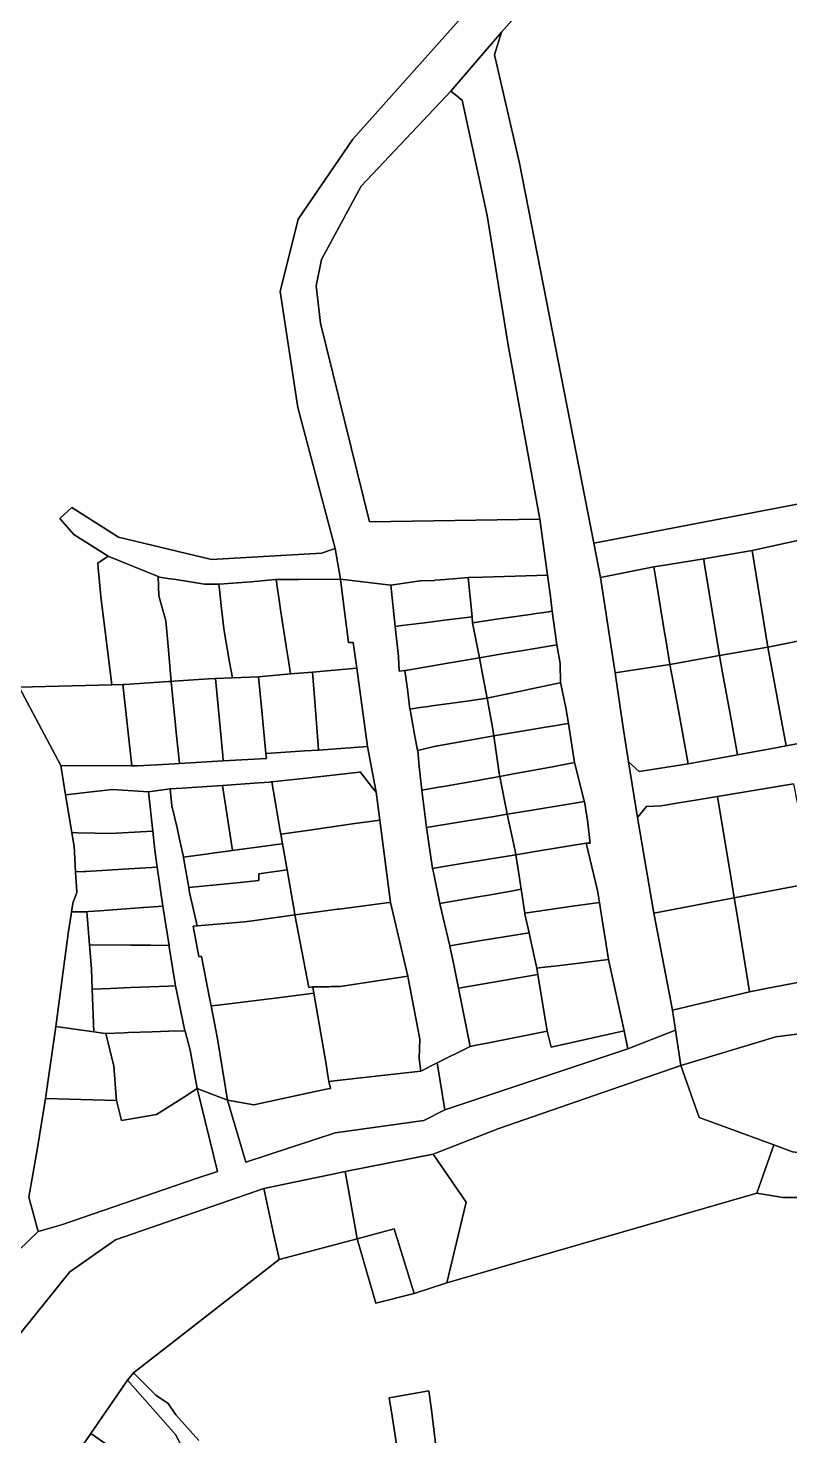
# Model space of a CAD drawing. Header units: inches. Extents: x 469449 to 472390, y 1000542 to 1004361.
# Drawn here: x 471324.5 to 471516.5, y 1002045.3 to 1002400 of the extents above; entities that cross this region are included whole.
import ezdxf

# ---------------------------------------------------------------- set-up
doc = ezdxf.new("R2010")
doc.units = ezdxf.units.IN
doc.header["$MEASUREMENT"] = 0
doc.layers.add('Gulele_10_07_New_Parcel', color=7, linetype='Continuous')

msp = doc.modelspace()

# ---------------------------------------------------------------- linework, layer by layer
at = {"layer": 'Gulele_10_07_New_Parcel'}
for points in [[(471470.3, 1002429.02), (471443.86, 1002399.02), (471431.09, 1002384.14), (471408.46, 1002360.19), (471398.47, 1002341.79), (471397.14, 1002335.12), (471398.25, 1002325.72), (471410.57, 1002275.67), (471453.5, 1002276.35), (471455.49, 1002262.22), (471439.13, 1002261.72), (471435.43, 1002261.61), (471431.7, 1002261.3), (471428.5, 1002261.03), (471427.05, 1002260.91), (471426.95, 1002260.9), (471423.51, 1002260.76), (471423.38, 1002260.74), (471416, 1002259.7), (471403.29, 1002261.23), (471401.91, 1002268.9), (471392.54, 1002304.44), (471388.1, 1002333.67), (471392.62, 1002351.92), (471406.35, 1002372.11), (471435.84, 1002405.07)], [(471543.89, 1002284.95), (471467.16, 1002270.24), (471448.36, 1002366.02), (471442.13, 1002393.35), (471443.86, 1002399.02), (471470.3, 1002429.02)], [(471435.84, 1002405.07), (471406.35, 1002372.11), (471392.62, 1002351.92), (471388.1, 1002333.67), (471392.54, 1002304.44), (471401.91, 1002268.9), (471398.52, 1002267.77), (471370.75, 1002266.16), (471347.33, 1002271.81), (471335.55, 1002279.24), (471332.48, 1002276.49), (471336.03, 1002272.46), (471344.68, 1002266.99), (471342.06, 1002265.21), (471342.17, 1002264.04), (471342.83, 1002256.79), (471345.66, 1002234.6), (471322.23, 1002233.95)], [(471322.23, 1002233.95), (471332.8, 1002214.27), (471333.97, 1002206.85), (471335.56, 1002197.33), (471336.08, 1002194.22), (471336.11, 1002194.03), (471336.48, 1002187.42), (471336.77, 1002182.42), (471336.78, 1002182.27), (471336.43, 1002181.32), (471335.81, 1002179.6), (471335.8, 1002179.49), (471335.48, 1002177.4), (471335.38, 1002176.69), (471334.64, 1002171.87), (471331.52, 1002148.47), (471328.94, 1002130.37), (471326.91, 1002117.88), (471324.69, 1002105.43), (471327.06, 1002096.84), (471314.28, 1002084.52)], [(471517.5, 1002209.62), (471498.29, 1002206.44), (471493.25, 1002205.61), (471489.1, 1002204.92), (471484.12, 1002204.1), (471480.38, 1002203.93), (471478.11, 1002201.17), (471475.86, 1002215.17), (471478.59, 1002212.7), (471481.8, 1002213.21), (471490.93, 1002214.65), (471499.2, 1002216.18), (471503.39, 1002216.95), (471512.06, 1002218.54), (471515.59, 1002219.19), (471523.61, 1002220.67)], [(471533.38, 1002148.51), (471512.98, 1002145.86), (471489.08, 1002138.68), (471487.74, 1002147.59), (471486.99, 1002152.6), (471506.41, 1002157.25), (471510.96, 1002158.11), (471526.56, 1002161.08)], [(471314.28, 1002084.52), (471327.06, 1002096.84), (471332.98, 1002098.47), (471366.88, 1002110.17), (471372.28, 1002111.95), (471367.11, 1002132.81), (471374.76, 1002129.93), (471379.4, 1002114.28), (471401.91, 1002121.67), (471424.26, 1002124.78), (471429.59, 1002127.45), (471475.74, 1002142.81), (471487.74, 1002147.59), (471489.08, 1002138.68), (471443.15, 1002122.81), (471426.61, 1002116.26), (471404.41, 1002111.92), (471400.5, 1002111.12), (471383.93, 1002107.68), (471346.54, 1002094.73), (471335, 1002086.65), (471314.24, 1002060.88)], [(471314.24, 1002060.88), (471335, 1002086.65), (471346.54, 1002094.73), (471383.93, 1002107.68), (471386.49, 1002095.93), (471387.63, 1002090.68), (471387.83, 1002089.78), (471351.1, 1002061.16), (471349.56, 1002059.34), (471340.34, 1002045.87), (471337.41, 1002041.6)], [(471367.54, 1002044.14), (471361.77, 1002050.59), (471359.85, 1002053.47), (471356.68, 1002055.59), (471351.1, 1002061.16), (471387.83, 1002089.78), (471407.51, 1002094.96), (471412.18, 1002078.74), (471421.8, 1002081.19), (471430.09, 1002083.85), (471508.26, 1002106.46), (471514.81, 1002105.42), (471537.34, 1002105.4), (471538.38, 1002095.58), (471540.5, 1002085.12), (471542.17, 1002085.24), (471542.36, 1002081.91), (471542.86, 1002073.39), (471543.06, 1002069.93), (471545.63, 1002062.21), (471547.36, 1002047.1), (471548.51, 1002037)], [(471365.63, 1002038.01), (471361.68, 1002045.68), (471349.56, 1002059.34), (471351.1, 1002061.16), (471356.68, 1002055.59), (471359.85, 1002053.47), (471361.77, 1002050.59), (471367.54, 1002044.14)], [(471415.58, 1002054.92), (471416.3, 1002050.26), (471417.74, 1002040.93), (471418.25, 1002037.6), (471422.34, 1002037.98), (471427.83, 1002038.49), (471426.17, 1002051.9), (471425.58, 1002056.69), (471415.58, 1002054.92)]]:
    msp.add_lwpolyline(points, dxfattribs=at)
for points in [[(471442.13, 1002393.35), (471448.36, 1002366.02), (471467.16, 1002270.24), (471468.85, 1002261.62), (471471.74, 1002242.45), (471472.48, 1002237.58), (471474.48, 1002224.33), (471475.86, 1002215.17), (471478.11, 1002201.17), (471482.28, 1002177.03), (471486.99, 1002152.6), (471487.74, 1002147.59), (471475.74, 1002142.81), (471474.74, 1002147.37), (471470.8, 1002165.33), (471470.22, 1002169.01), (471470.21, 1002169.12), (471469.22, 1002175.38), (471468.53, 1002179.75), (471468.06, 1002182.76), (471465.21, 1002194.65), (471466.17, 1002194.64), (471465.64, 1002199.68), (471465.62, 1002199.86), (471464.76, 1002205.21), (471464.73, 1002205.36), (471462.22, 1002214.96), (471460.72, 1002224.85), (471460.2, 1002228.23), (471460.19, 1002228.34), (471458.78, 1002234.81), (471458.77, 1002235.06), (471458.62, 1002239.82), (471458.6, 1002240.48), (471457.82, 1002244.64), (471456.64, 1002253.12), (471456.17, 1002256.83), (471455.49, 1002262.22), (471453.5, 1002276.35), (471445.51, 1002320.16), (471440.26, 1002352.84), (471433.9, 1002381.92), (471431.09, 1002384.14), (471443.86, 1002399.02)], [(471397.14, 1002335.12), (471398.47, 1002341.79), (471408.46, 1002360.19), (471431.09, 1002384.14), (471433.9, 1002381.92), (471440.26, 1002352.84), (471445.51, 1002320.16), (471453.5, 1002276.35), (471410.57, 1002275.67), (471398.25, 1002325.72)], [(471584.53, 1002279.78), (471575.26, 1002280.13), (471573.98, 1002280.18), (471556.25, 1002277.65), (471543.31, 1002275.41), (471531.59, 1002273.29), (471519.63, 1002271.22), (471507.04, 1002268.39), (471494.82, 1002266.3), (471486.03, 1002264.93), (471482.25, 1002264.33), (471468.85, 1002261.62), (471467.16, 1002270.24), (471543.89, 1002284.95), (471569.87, 1002287.71), (471584.58, 1002288.17)], [(471401.91, 1002268.9), (471403.29, 1002261.23), (471392.67, 1002261.15), (471387.02, 1002261.11), (471386.78, 1002261.11), (471380.71, 1002260.52), (471372.72, 1002259.93), (471372.61, 1002259.93), (471369.09, 1002259.93), (471368.99, 1002259.94), (471361.77, 1002261.09), (471359.76, 1002261.4), (471357.62, 1002261.74), (471357.29, 1002261.88), (471344.84, 1002266.92), (471344.68, 1002266.99), (471336.03, 1002272.46), (471332.48, 1002276.49), (471335.55, 1002279.24), (471347.33, 1002271.81), (471370.75, 1002266.16), (471398.52, 1002267.77)], [(471523.9, 1002246.64), (471511.01, 1002244.09), (471507.04, 1002268.39), (471519.63, 1002271.22)], [(471348.42, 1002234.68), (471345.66, 1002234.6), (471342.83, 1002256.79), (471342.17, 1002264.04), (471342.06, 1002265.21), (471344.68, 1002266.99), (471344.84, 1002266.92), (471357.29, 1002261.88), (471357.48, 1002257.03), (471359.26, 1002250.73), (471359.82, 1002244.33), (471360.59, 1002235.45), (471359.93, 1002235.41), (471348.93, 1002234.69), (471348.64, 1002234.68)], [(471498.78, 1002242), (471486.32, 1002239.67), (471485.19, 1002246.52), (471484.98, 1002247.78), (471482.84, 1002260.74), (471482.25, 1002264.33), (471486.03, 1002264.93), (471494.82, 1002266.3), (471494.97, 1002265.37)], [(471511.01, 1002244.09), (471498.78, 1002242), (471494.97, 1002265.37), (471494.82, 1002266.3), (471507.04, 1002268.39)], [(471368.99, 1002259.94), (471369.09, 1002259.93), (471372.61, 1002259.93), (471372.85, 1002257.81), (471372.86, 1002257.71), (471373.39, 1002253.07), (471373.89, 1002248.75), (471374.01, 1002247.65), (471375.31, 1002240.3), (471376.01, 1002236.35), (471371.8, 1002236.18), (471371.65, 1002236.17), (471369.96, 1002236.06), (471364.92, 1002235.73), (471361.26, 1002235.49), (471360.59, 1002235.45), (471359.82, 1002244.33), (471359.26, 1002250.73), (471357.48, 1002257.03), (471357.29, 1002261.88), (471357.62, 1002261.74), (471359.76, 1002261.4), (471361.77, 1002261.09)], [(471442.6, 1002251.09), (471436.58, 1002250.23), (471436.43, 1002251.72), (471435.43, 1002261.61), (471439.13, 1002261.72), (471455.49, 1002262.22), (471456.17, 1002256.83), (471456.64, 1002253.12), (471455.18, 1002252.9), (471452.59, 1002252.53), (471451.09, 1002252.32), (471445.58, 1002251.52)], [(471474.14, 1002237.83), (471472.48, 1002237.58), (471471.74, 1002242.45), (471468.85, 1002261.62), (471482.25, 1002264.33), (471482.84, 1002260.74), (471484.98, 1002247.78), (471485.19, 1002246.52), (471486.32, 1002239.67)], [(471382.6, 1002236.62), (471376.01, 1002236.35), (471375.31, 1002240.3), (471374.01, 1002247.65), (471373.89, 1002248.75), (471373.39, 1002253.07), (471372.86, 1002257.71), (471372.85, 1002257.81), (471372.61, 1002259.93), (471372.72, 1002259.93), (471380.71, 1002260.52), (471386.78, 1002261.11), (471387.02, 1002261.11), (471387.99, 1002254.76), (471388.1, 1002254.03), (471389.68, 1002243.7), (471390.06, 1002241.2), (471390.66, 1002237.31)], [(471396.23, 1002237.79), (471390.66, 1002237.31), (471390.06, 1002241.2), (471389.68, 1002243.7), (471388.1, 1002254.03), (471387.99, 1002254.76), (471387.02, 1002261.11), (471392.67, 1002261.15), (471403.29, 1002261.23), (471403.71, 1002257.78), (471404.77, 1002249.19), (471405.25, 1002245.27), (471406.5, 1002245.26), (471407.4, 1002238.75)], [(471416, 1002259.7), (471417.08, 1002249.31), (471417.86, 1002241.74), (471417.88, 1002241.52), (471418.07, 1002238.04), (471419.51, 1002238.15), (471420.13, 1002233.48), (471420.78, 1002228.47), (471420.81, 1002228.3), (471421.86, 1002222.59), (471422.71, 1002218), (471422.73, 1002217.9), (471423.13, 1002213.95), (471423.74, 1002208.02), (471424.99, 1002198.62), (471426.48, 1002188.3), (471426.77, 1002186.92), (471428.35, 1002179.44), (471428.51, 1002178.66), (471428.57, 1002178.4), (471429.09, 1002176.19), (471430.84, 1002168.83), (471430.86, 1002168.73), (471431.9, 1002163.6), (471433.01, 1002158.15), (471436, 1002143.46), (471427.66, 1002139.32), (471423.51, 1002137.25), (471423.06, 1002140.44), (471423.28, 1002145.24), (471420.32, 1002160.64), (471420.21, 1002161.12), (471415.88, 1002179.75), (471413.17, 1002200.5), (471412.67, 1002204.36), (471412.26, 1002207.51), (471410.1, 1002219), (471407.9, 1002235.1), (471407.4, 1002238.75), (471406.5, 1002245.26), (471405.25, 1002245.27), (471404.77, 1002249.19), (471403.71, 1002257.78), (471403.29, 1002261.23)], [(471418.71, 1002249.51), (471417.08, 1002249.31), (471416, 1002259.7), (471423.38, 1002260.74), (471423.51, 1002260.76), (471426.95, 1002260.9), (471427.05, 1002260.91), (471428.5, 1002261.03), (471431.7, 1002261.3), (471435.43, 1002261.61), (471436.43, 1002251.72), (471435.09, 1002251.55), (471430.14, 1002250.93), (471424.42, 1002250.22)], [(471419.51, 1002238.15), (471418.07, 1002238.04), (471417.88, 1002241.52), (471417.86, 1002241.74), (471417.08, 1002249.31), (471418.71, 1002249.51), (471424.42, 1002250.22), (471430.14, 1002250.93), (471435.09, 1002251.55), (471436.43, 1002251.72), (471436.58, 1002250.23), (471438.32, 1002241.41), (471433.32, 1002240.55), (471430.32, 1002240.02), (471420.64, 1002238.35)], [(471444.54, 1002242.44), (471438.32, 1002241.41), (471436.58, 1002250.23), (471442.6, 1002251.09), (471445.58, 1002251.52), (471451.09, 1002252.32), (471452.59, 1002252.53), (471455.18, 1002252.9), (471456.64, 1002253.12), (471457.82, 1002244.64), (471449.3, 1002243.23)], [(471441.3, 1002231.43), (471440.21, 1002231.2), (471439.41, 1002235.51), (471438.32, 1002241.41), (471444.54, 1002242.44), (471449.3, 1002243.23), (471457.82, 1002244.64), (471458.6, 1002240.48), (471458.62, 1002239.82), (471458.77, 1002235.06), (471457.83, 1002234.87), (471451.02, 1002233.45), (471448.76, 1002232.98)], [(471523.61, 1002220.67), (471515.59, 1002219.19), (471514.19, 1002226.81), (471511.93, 1002239.08), (471511.01, 1002244.09), (471523.9, 1002246.64), (471527.29, 1002228.22), (471528.51, 1002221.57)], [(471423.25, 1002228.82), (471420.78, 1002228.47), (471420.13, 1002233.48), (471419.51, 1002238.15), (471420.64, 1002238.35), (471430.32, 1002240.02), (471433.32, 1002240.55), (471438.32, 1002241.41), (471439.41, 1002235.51), (471440.21, 1002231.2), (471435.1, 1002230.49), (471425.73, 1002229.17), (471425.48, 1002229.13)], [(471499.2, 1002216.18), (471490.93, 1002214.65), (471488.29, 1002228.99), (471487.12, 1002235.32), (471486.32, 1002239.67), (471498.78, 1002242), (471499.59, 1002237.62), (471501.91, 1002225.01), (471502.09, 1002224.02), (471503.39, 1002216.95)], [(471512.06, 1002218.54), (471503.39, 1002216.95), (471502.09, 1002224.02), (471501.91, 1002225.01), (471499.59, 1002237.62), (471498.78, 1002242), (471511.01, 1002244.09), (471511.93, 1002239.08), (471514.19, 1002226.81), (471515.59, 1002219.19)], [(471388.19, 1002217.48), (471384.49, 1002217.23), (471383.44, 1002228.06), (471382.6, 1002236.62), (471390.66, 1002237.31), (471396.23, 1002237.79), (471396.78, 1002230.4), (471396.86, 1002229.3), (471397.6, 1002219.4), (471397.69, 1002218.14), (471394.3, 1002217.91)], [(471410.1, 1002219), (471397.69, 1002218.14), (471397.6, 1002219.4), (471396.86, 1002229.3), (471396.78, 1002230.4), (471396.23, 1002237.79), (471407.4, 1002238.75), (471407.9, 1002235.1)], [(471481.8, 1002213.21), (471478.59, 1002212.7), (471475.86, 1002215.17), (471474.48, 1002224.33), (471472.48, 1002237.58), (471474.14, 1002237.83), (471486.32, 1002239.67), (471487.12, 1002235.32), (471488.29, 1002228.99), (471490.93, 1002214.65)], [(471348.42, 1002234.68), (471350.63, 1002214.14), (471332.8, 1002214.27), (471322.23, 1002233.95), (471345.66, 1002234.6)], [(471356.95, 1002214.41), (471352.12, 1002214.12), (471350.63, 1002214.14), (471348.42, 1002234.68), (471348.64, 1002234.68), (471348.93, 1002234.69), (471359.93, 1002235.41), (471360.59, 1002235.45), (471361.29, 1002228.49), (471361.6, 1002225.37), (471361.88, 1002222.52), (471362.58, 1002215.57), (471362.66, 1002214.74), (471361.39, 1002214.66)], [(471373.73, 1002215.38), (471362.66, 1002214.74), (471362.58, 1002215.57), (471361.88, 1002222.52), (471361.6, 1002225.37), (471361.29, 1002228.49), (471360.59, 1002235.45), (471361.26, 1002235.49), (471364.92, 1002235.73), (471369.96, 1002236.06), (471371.65, 1002236.17), (471371.8, 1002236.18), (471373.6, 1002216.73)], [(471384.62, 1002216.03), (471373.73, 1002215.38), (471373.6, 1002216.73), (471371.8, 1002236.18), (471376.01, 1002236.35), (471382.6, 1002236.62), (471383.44, 1002228.06), (471384.49, 1002217.23)], [(471450.5, 1002223.13), (471441.89, 1002221.68), (471441.64, 1002223.42), (471440.21, 1002231.2), (471441.3, 1002231.43), (471448.76, 1002232.98), (471451.02, 1002233.45), (471457.83, 1002234.87), (471458.77, 1002235.06), (471458.78, 1002234.81), (471460.19, 1002228.34), (471460.2, 1002228.23), (471460.72, 1002224.85), (471458.6, 1002224.49), (471457.22, 1002224.26), (471455.48, 1002223.97)], [(471427.62, 1002219.19), (471422.71, 1002218), (471421.86, 1002222.59), (471420.81, 1002228.3), (471420.78, 1002228.47), (471423.25, 1002228.82), (471425.48, 1002229.13), (471425.73, 1002229.17), (471435.1, 1002230.49), (471440.21, 1002231.2), (471441.64, 1002223.42), (471441.89, 1002221.68), (471437.75, 1002220.96), (471427.84, 1002219.24)], [(471446.91, 1002212.11), (471443.4, 1002211.46), (471443.27, 1002212.11), (471443.23, 1002212.35), (471441.89, 1002221.68), (471450.5, 1002223.13), (471455.48, 1002223.97), (471457.22, 1002224.26), (471458.6, 1002224.49), (471460.72, 1002224.85), (471462.22, 1002214.96), (471456.68, 1002213.93)], [(471428.45, 1002208.84), (471423.74, 1002208.02), (471423.13, 1002213.95), (471422.73, 1002217.9), (471422.71, 1002218), (471427.62, 1002219.19), (471427.84, 1002219.24), (471437.75, 1002220.96), (471441.89, 1002221.68), (471443.23, 1002212.35), (471443.27, 1002212.11), (471443.4, 1002211.46), (471439.56, 1002210.78), (471437.86, 1002210.49), (471429.24, 1002208.98)], [(471412.26, 1002207.51), (471411.37, 1002208.62), (471408.19, 1002212.62), (471408.03, 1002212.6), (471394.6, 1002211.09), (471392.26, 1002210.83), (471389.1, 1002210.48), (471385.96, 1002210.13), (471385.74, 1002210.1), (471385.46, 1002210.08), (471382.66, 1002209.89), (471373.51, 1002209.24), (471365.79, 1002208.71), (471363.32, 1002208.53), (471360.35, 1002208.33), (471354.83, 1002207.59), (471351.04, 1002207.84), (471345.83, 1002208.18), (471339.77, 1002207.5), (471336.93, 1002207.18), (471333.97, 1002206.85), (471332.8, 1002214.27), (471350.63, 1002214.14), (471352.12, 1002214.12), (471356.95, 1002214.41), (471361.39, 1002214.66), (471362.66, 1002214.74), (471373.73, 1002215.38), (471384.62, 1002216.03), (471384.49, 1002217.23), (471388.19, 1002217.48), (471394.3, 1002217.91), (471397.69, 1002218.14), (471410.1, 1002219)], [(471394.32, 1002197.79), (471388.23, 1002196.91), (471388.02, 1002198.16), (471387.05, 1002203.76), (471386.39, 1002207.65), (471385.96, 1002210.13), (471389.1, 1002210.48), (471392.26, 1002210.83), (471394.6, 1002211.09), (471408.03, 1002212.6), (471408.19, 1002212.62), (471411.37, 1002208.62), (471412.26, 1002207.51), (471412.67, 1002204.36), (471413.17, 1002200.5), (471406.33, 1002199.52)], [(471451.11, 1002202.93), (471445.31, 1002201.96), (471445.12, 1002202.9), (471444.87, 1002204.15), (471443.84, 1002209.28), (471443.4, 1002211.46), (471446.91, 1002212.11), (471456.68, 1002213.93), (471462.22, 1002214.96), (471464.73, 1002205.36), (471464.76, 1002205.21), (471461.22, 1002204.62)], [(471369.36, 1002191.91), (471363.68, 1002191.13), (471363.6, 1002191.59), (471362.72, 1002195.65), (471362.11, 1002198.52), (471360.72, 1002204.12), (471360.35, 1002208.33), (471363.32, 1002208.53), (471365.79, 1002208.71), (471373.51, 1002209.24), (471376.07, 1002192.82), (471375.41, 1002192.73), (471375.29, 1002192.72), (471374.84, 1002192.65), (471371.59, 1002192.21)], [(471376.58, 1002192.89), (471376.07, 1002192.82), (471373.51, 1002209.24), (471382.66, 1002209.89), (471385.46, 1002210.08), (471385.74, 1002210.1), (471385.96, 1002210.13), (471386.39, 1002207.65), (471387.05, 1002203.76), (471388.02, 1002198.16), (471388.23, 1002196.91), (471388.65, 1002194.53), (471387.16, 1002194.33), (471384.16, 1002193.92)], [(471432.62, 1002199.88), (471424.99, 1002198.62), (471423.74, 1002208.02), (471428.45, 1002208.84), (471429.24, 1002208.98), (471437.86, 1002210.49), (471439.56, 1002210.78), (471443.4, 1002211.46), (471443.84, 1002209.28), (471444.87, 1002204.15), (471445.12, 1002202.9), (471445.31, 1002201.96), (471442.02, 1002201.42)], [(471519.35, 1002200.22), (471521.27, 1002190.47), (471522.41, 1002184.66), (471502.51, 1002180.87), (471501.72, 1002185.66), (471498.29, 1002206.44), (471517.5, 1002209.62)], [(471355.96, 1002197.7), (471345.18, 1002197.14), (471341.41, 1002197.21), (471337, 1002197.3), (471335.56, 1002197.33), (471333.97, 1002206.85), (471336.93, 1002207.18), (471339.77, 1002207.5), (471345.83, 1002208.18), (471351.04, 1002207.84), (471354.83, 1002207.59)], [(471362.11, 1002198.52), (471362.72, 1002195.65), (471363.6, 1002191.59), (471363.68, 1002191.13), (471363.96, 1002189.51), (471365.01, 1002183.48), (471365.23, 1002182.22), (471367.11, 1002173.87), (471366.11, 1002173.75), (471367.59, 1002166.08), (471368.26, 1002166.12), (471370.28, 1002155.71), (471370.67, 1002153.65), (471372.29, 1002145.34), (471374.76, 1002129.93), (471367.11, 1002132.81), (471365.48, 1002142), (471365.44, 1002142.18), (471364.08, 1002147.29), (471364.05, 1002147.41), (471361.67, 1002158.72), (471361.56, 1002159.23), (471360.92, 1002163.38), (471360.12, 1002168.52), (471360.06, 1002168.91), (471358.51, 1002178.82), (471357.79, 1002183.45), (471357.71, 1002184.02), (471357.09, 1002188.6), (471356.5, 1002192.9), (471355.96, 1002197.7), (471354.83, 1002207.59), (471360.35, 1002208.33), (471360.72, 1002204.12)], [(471465.64, 1002199.68), (471466.17, 1002194.64), (471465.21, 1002194.65), (471453.31, 1002192.7), (471447.46, 1002191.75), (471447.3, 1002192.78), (471445.31, 1002201.96), (471451.11, 1002202.93), (471461.22, 1002204.62), (471464.76, 1002205.21), (471465.62, 1002199.86)], [(471502.51, 1002180.87), (471482.28, 1002177.03), (471478.11, 1002201.17), (471480.38, 1002203.93), (471484.12, 1002204.1), (471489.1, 1002204.92), (471493.25, 1002205.61), (471498.29, 1002206.44), (471501.72, 1002185.66)], [(471429.31, 1002188.76), (471426.48, 1002188.3), (471424.99, 1002198.62), (471432.62, 1002199.88), (471442.02, 1002201.42), (471445.31, 1002201.96), (471447.3, 1002192.78), (471447.46, 1002191.75), (471433.88, 1002189.51)], [(471397.66, 1002177.38), (471391.8, 1002176.62), (471391.58, 1002177.76), (471389.8, 1002187.94), (471388.65, 1002194.53), (471388.23, 1002196.91), (471394.32, 1002197.79), (471406.33, 1002199.52), (471413.17, 1002200.5), (471415.88, 1002179.75), (471414.85, 1002179.61), (471402.9, 1002178.06), (471402.53, 1002178.01)], [(471355.96, 1002197.7), (471356.5, 1002192.9), (471357.09, 1002188.6), (471348.48, 1002188.11), (471339.04, 1002187.57), (471338.68, 1002187.55), (471336.48, 1002187.42), (471336.11, 1002194.03), (471336.08, 1002194.22), (471335.56, 1002197.33), (471337, 1002197.3), (471341.41, 1002197.21), (471345.18, 1002197.14)], [(471375.37, 1002184.52), (471365.01, 1002183.48), (471363.96, 1002189.51), (471363.68, 1002191.13), (471369.36, 1002191.91), (471371.59, 1002192.21), (471374.84, 1002192.65), (471375.29, 1002192.72), (471375.41, 1002192.73), (471376.07, 1002192.82), (471376.58, 1002192.89), (471384.16, 1002193.92), (471387.16, 1002194.33), (471388.65, 1002194.53), (471389.8, 1002187.94), (471382.68, 1002186.93), (471382.72, 1002185.26), (471378.02, 1002184.79)], [(471461.73, 1002178.76), (471449.74, 1002177.01), (471448.81, 1002183.04), (471448.28, 1002186.42), (471447.46, 1002191.75), (471453.31, 1002192.7), (471465.21, 1002194.65), (471468.06, 1002182.76), (471468.53, 1002179.75)], [(471437.45, 1002181.04), (471428.35, 1002179.44), (471426.77, 1002186.92), (471426.48, 1002188.3), (471429.31, 1002188.76), (471433.88, 1002189.51), (471447.46, 1002191.75), (471448.28, 1002186.42), (471448.81, 1002183.04), (471446.27, 1002182.59), (471440.56, 1002181.59)], [(471339.72, 1002177.41), (471339.3, 1002177.38), (471335.48, 1002177.4), (471335.8, 1002179.49), (471335.81, 1002179.6), (471336.43, 1002181.32), (471336.78, 1002182.27), (471336.77, 1002182.42), (471336.48, 1002187.42), (471338.68, 1002187.55), (471339.04, 1002187.57), (471348.48, 1002188.11), (471357.09, 1002188.6), (471357.71, 1002184.02), (471357.79, 1002183.45), (471358.51, 1002178.82), (471353.82, 1002178.47), (471353.42, 1002178.44), (471352.51, 1002178.37), (471349.12, 1002178.11), (471342.57, 1002177.62)], [(471379.06, 1002174.84), (471367.11, 1002173.87), (471365.23, 1002182.22), (471365.01, 1002183.48), (471375.37, 1002184.52), (471378.02, 1002184.79), (471382.72, 1002185.26), (471382.68, 1002186.93), (471389.8, 1002187.94), (471391.58, 1002177.76), (471391.8, 1002176.62), (471381.12, 1002175.13)], [(471510.96, 1002158.11), (471506.41, 1002157.25), (471505.64, 1002161.93), (471503.23, 1002176.52), (471502.51, 1002180.87), (471522.41, 1002184.66), (471523.22, 1002180.03), (471523.98, 1002175.76), (471526.56, 1002161.08)], [(471437.73, 1002169.96), (471430.84, 1002168.83), (471429.09, 1002176.19), (471428.57, 1002178.4), (471428.51, 1002178.66), (471428.35, 1002179.44), (471437.45, 1002181.04), (471440.56, 1002181.59), (471446.27, 1002182.59), (471448.81, 1002183.04), (471449.74, 1002177.01), (471449.77, 1002176.82), (471450.8, 1002172.11)], [(471503.23, 1002176.52), (471505.64, 1002161.93), (471506.41, 1002157.25), (471486.99, 1002152.6), (471482.28, 1002177.03), (471502.51, 1002180.87)], [(471339.3, 1002177.38), (471339.98, 1002169.08), (471340.06, 1002168.12), (471340.48, 1002162.94), (471340.67, 1002157.89), (471341.06, 1002147.15), (471331.52, 1002148.47), (471334.64, 1002171.87), (471335.38, 1002176.69), (471335.48, 1002177.4)], [(471358.51, 1002178.82), (471360.06, 1002168.91), (471355.39, 1002168.95), (471352.57, 1002168.97), (471350.39, 1002168.99), (471339.98, 1002169.08), (471339.3, 1002177.38), (471339.72, 1002177.41), (471342.57, 1002177.62), (471349.12, 1002178.11), (471352.51, 1002178.37), (471353.42, 1002178.44), (471353.82, 1002178.47)], [(471396.28, 1002158.43), (471395.28, 1002158.32), (471391.8, 1002176.62), (471397.66, 1002177.38), (471402.53, 1002178.01), (471402.9, 1002178.06), (471414.85, 1002179.61), (471415.88, 1002179.75), (471420.21, 1002161.12), (471403.22, 1002158.57), (471401.01, 1002158.53), (471400.35, 1002158.51)], [(471453.98, 1002163.3), (471452.74, 1002163.15), (471451.18, 1002170.36), (471450.8, 1002172.11), (471449.77, 1002176.82), (471449.74, 1002177.01), (471461.73, 1002178.76), (471468.53, 1002179.75), (471469.22, 1002175.38), (471470.21, 1002169.12), (471470.22, 1002169.01), (471470.8, 1002165.33), (471465.46, 1002164.68), (471458, 1002163.78)], [(471391.8, 1002176.62), (471395.28, 1002158.32), (471396.28, 1002158.43), (471396.55, 1002156.84), (471388.11, 1002155.8), (471372.42, 1002153.86), (471370.67, 1002153.65), (471370.28, 1002155.71), (471368.26, 1002166.12), (471367.59, 1002166.08), (471366.11, 1002173.75), (471367.11, 1002173.87), (471379.06, 1002174.84), (471381.12, 1002175.13)], [(471436.5, 1002158.74), (471433.01, 1002158.15), (471431.9, 1002163.6), (471430.86, 1002168.73), (471430.84, 1002168.83), (471437.73, 1002169.96), (471450.8, 1002172.11), (471451.18, 1002170.36), (471452.74, 1002163.15), (471453.01, 1002161.54)], [(471345.33, 1002158.07), (471340.67, 1002157.89), (471340.48, 1002162.94), (471340.06, 1002168.12), (471339.98, 1002169.08), (471350.39, 1002168.99), (471352.57, 1002168.97), (471355.39, 1002168.95), (471360.06, 1002168.91), (471360.12, 1002168.52), (471360.92, 1002163.38), (471361.56, 1002159.23), (471361.67, 1002158.72), (471359.9, 1002158.65), (471352.87, 1002158.37), (471350.35, 1002158.27)], [(471474.74, 1002147.37), (471456.35, 1002143.26), (471455.39, 1002147.28), (471453.01, 1002161.54), (471452.74, 1002163.15), (471453.98, 1002163.3), (471458, 1002163.78), (471465.46, 1002164.68), (471470.8, 1002165.33)], [(471402.43, 1002134.83), (471400.37, 1002134.6), (471400.02, 1002136.64), (471399.62, 1002138.95), (471396.55, 1002156.84), (471396.28, 1002158.43), (471400.35, 1002158.51), (471401.01, 1002158.53), (471403.22, 1002158.57), (471420.21, 1002161.12), (471420.32, 1002160.64), (471423.28, 1002145.24), (471423.06, 1002140.44), (471423.51, 1002137.25), (471414.43, 1002136.21), (471411.44, 1002135.87)], [(471437.87, 1002143.83), (471436, 1002143.46), (471433.01, 1002158.15), (471436.5, 1002158.74), (471453.01, 1002161.54), (471455.39, 1002147.28), (471440.28, 1002144.3)], [(471348.77, 1002146.89), (471344.09, 1002146.73), (471343.36, 1002146.83), (471341.06, 1002147.15), (471340.67, 1002157.89), (471345.33, 1002158.07), (471350.35, 1002158.27), (471352.87, 1002158.37), (471359.9, 1002158.65), (471361.67, 1002158.72), (471364.05, 1002147.41), (471360, 1002147.27), (471355.83, 1002147.13), (471349.8, 1002146.92)], [(471392.3, 1002131.08), (471381.42, 1002128.74), (471374.76, 1002129.93), (471372.29, 1002145.34), (471370.67, 1002153.65), (471372.42, 1002153.86), (471388.11, 1002155.8), (471396.55, 1002156.84), (471399.62, 1002138.95), (471400.02, 1002136.64), (471400.37, 1002134.6), (471400.74, 1002132.89), (471399.68, 1002132.67)], [(471341.06, 1002147.15), (471343.36, 1002146.83), (471344.09, 1002146.73), (471346.11, 1002138.45), (471346.7, 1002130.78), (471346.77, 1002129.86), (471328.94, 1002130.37), (471331.52, 1002148.47)], [(471544.13, 1002114), (471540.76, 1002113.8), (471517.23, 1002116.9), (471512.49, 1002118.64), (471493.71, 1002125.55), (471489.08, 1002138.68), (471512.98, 1002145.86), (471533.38, 1002148.51), (471546.45, 1002150.23), (471547.56, 1002149.08), (471550.18, 1002146.38), (471550.29, 1002146.27), (471552.41, 1002136.5), (471541.64, 1002135.24)], [(471356.9, 1002126.29), (471348.1, 1002124.75), (471346.77, 1002129.86), (471346.7, 1002130.78), (471346.11, 1002138.45), (471344.09, 1002146.73), (471348.77, 1002146.89), (471349.8, 1002146.92), (471355.83, 1002147.13), (471360, 1002147.27), (471364.05, 1002147.41), (471364.08, 1002147.29), (471365.44, 1002142.18), (471365.48, 1002142), (471367.11, 1002132.81), (471363.95, 1002130.79)], [(471475.74, 1002142.81), (471429.59, 1002127.45), (471427.66, 1002139.32), (471436, 1002143.46), (471437.87, 1002143.83), (471440.28, 1002144.3), (471455.39, 1002147.28), (471456.35, 1002143.26), (471474.74, 1002147.37)], [(471429.59, 1002127.45), (471424.26, 1002124.78), (471401.91, 1002121.67), (471379.4, 1002114.28), (471374.76, 1002129.93), (471381.42, 1002128.74), (471392.3, 1002131.08), (471399.68, 1002132.67), (471400.74, 1002132.89), (471400.37, 1002134.6), (471402.43, 1002134.83), (471411.44, 1002135.87), (471414.43, 1002136.21), (471423.51, 1002137.25), (471427.66, 1002139.32)], [(471512.49, 1002118.64), (471508.26, 1002106.46), (471430.09, 1002083.85), (471434.98, 1002104.18), (471426.61, 1002116.26), (471443.15, 1002122.81), (471489.08, 1002138.68), (471493.71, 1002125.55)], [(471327.06, 1002096.84), (471324.69, 1002105.43), (471326.91, 1002117.88), (471328.94, 1002130.37), (471346.77, 1002129.86), (471348.1, 1002124.75), (471356.9, 1002126.29), (471363.95, 1002130.79), (471367.11, 1002132.81), (471372.28, 1002111.95), (471366.88, 1002110.17), (471332.98, 1002098.47)], [(471544.13, 1002114), (471551.38, 1002114.43), (471555.24, 1002114.66), (471556.59, 1002107.53), (471537.34, 1002105.4), (471514.81, 1002105.42), (471508.26, 1002106.46), (471512.49, 1002118.64), (471517.23, 1002116.9), (471540.76, 1002113.8)], [(471434.98, 1002104.18), (471430.09, 1002083.85), (471421.8, 1002081.19), (471416.77, 1002097.48), (471407.51, 1002094.96), (471405.26, 1002107.29), (471404.41, 1002111.92), (471426.61, 1002116.26)], [(471407.51, 1002094.96), (471387.83, 1002089.78), (471387.63, 1002090.68), (471386.49, 1002095.93), (471383.93, 1002107.68), (471400.5, 1002111.12), (471404.41, 1002111.92), (471405.26, 1002107.29)], [(471421.8, 1002081.19), (471412.18, 1002078.74), (471407.51, 1002094.96), (471416.77, 1002097.48)], [(471365.63, 1002038.01), (471358.73, 1002033.16), (471340.34, 1002045.87), (471349.56, 1002059.34), (471361.68, 1002045.68)], [(471422.34, 1002037.98), (471418.25, 1002037.6), (471417.74, 1002040.93), (471416.3, 1002050.26), (471415.58, 1002054.92), (471425.58, 1002056.69), (471426.17, 1002051.9), (471427.83, 1002038.49)], [(471334.82, 1002025.33), (471337.41, 1002041.6), (471340.34, 1002045.87), (471358.73, 1002033.16), (471339.47, 1002019.6)]]:
    msp.add_lwpolyline(points, close=True, dxfattribs=at)

doc.saveas('drawing.dxf')
